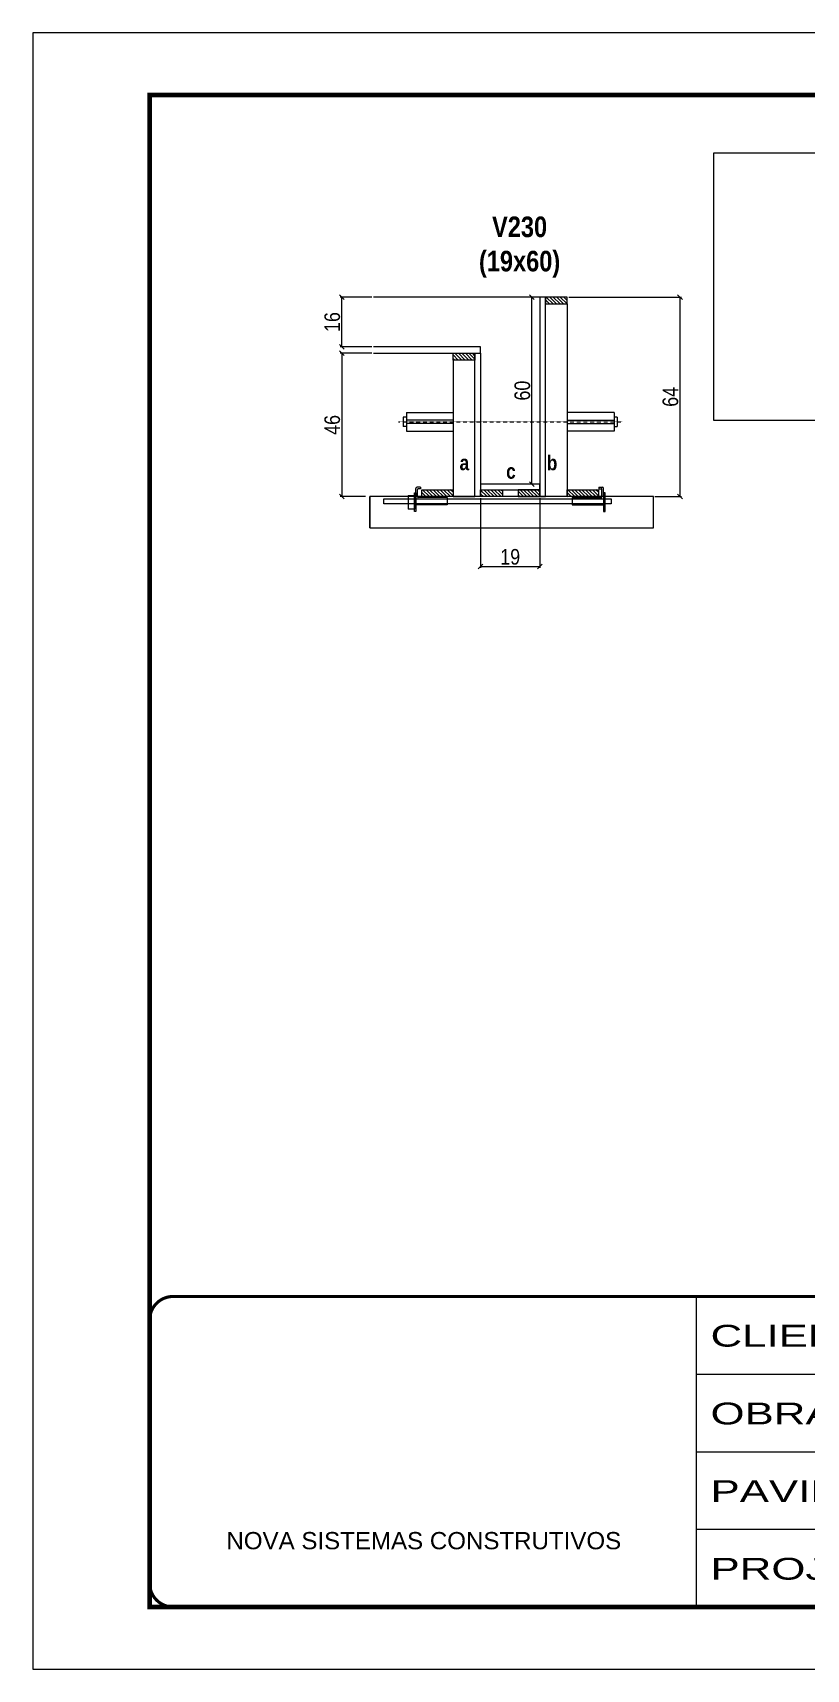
# Model space of a CAD drawing. Extents: x 2603 to 22413, y 1253 to 30260.
# Drawn here: x 2603 to 3099, y 17333 to 18383 of the extents above; entities that cross this region are included whole.
import ezdxf

# ---------------------------------------------------------------- set-up
doc = ezdxf.new("R2010")
doc.units = 0
for name, pattern in [('CONTINUO', [0]), ('DASHED', [0.75, 0.5, -0.25]), ('HIDDEN', [0.375, 0.25, -0.125])]:
    doc.linetypes.add(name, pattern=pattern)
for name, color, linetype in [('barrote', 251, 'Continuous'), ('COTA', 241, 'Continuous'), ('detalhes', 4, 'Continuous'), ('NOMENCLATURA', 7, 'Continuous'), ('Painéis', 200, 'Continuous'), ('presilha', 1, 'Continuous'), ('SARR_2.2x10', 60, 'Continuous'), ('SARR_2.2x7', 40, 'Continuous'), ('SARR_3.5x7', 81, 'Continuous'), ('TENSOR', 3, 'Continuous')]:
    doc.layers.add(name, color=color, linetype=linetype)
for name, color, linetype, lineweight in [('CONCRETO', 251, 'Continuous', 25), ('Folhas', 255, 'Continuous', 9), ('SARRAFO DE PRESSAO', 251, 'DASHED', 9), ('SCO-___-LAJ', 2, 'Continuous', 0)]:
    doc.layers.add(name, color=color, linetype=linetype, lineweight=lineweight)
doc.styles.add('ARIAL', font='arial.ttf')
doc.styles.add('COTA TECNICA 2X', font='techl___.ttf', dxfattribs={"height": 10})
doc.styles.add('TECNICA', font='techb___.ttf', dxfattribs={"height": 10})
doc.styles.add('Tecnologia', font='')
doc.styles.get('Tecnologia').set_extended_font_data('Forgotten Futurist')
doc.dimstyles.new('SECAO', dxfattribs={"dimscale": 0.333333, "dimtxt": 5, "dimasz": 9, "dimexe": 3, "dimexo": 3, "dimgap": 3, "dimtad": 1, "dimdec": 1, "dimlfac": 0.5, "dimzin": 12, "dimdsep": 46, "dimtxsty": 'COTA TECNICA 2X', "dimblk1": 'OBLIQUE', "dimblk2": 'OBLIQUE', "dimsah": 1, "dimcen": 0.9, "dimclrd": 4, "dimclre": 4, "dimclrt": 240, "dimadec": 1, "dimazin": 3, "dimtfac": 1, "dimtdec": 1, "dimtmove": 0, "dimatfit": 3, "dimfxl": 1, "dimtolj": 1, "dimtzin": 12, "dimarcsym": 0})

# ---------------------------------------------------------------- blocks, each defined once
blk = doc.blocks.new('9999999999')
at = {"color": 30, "linetype": 'CONTINUO'}
for p, q in [((98564.6, 34230.2), (98564.6, 34429.4)), ((98564.6, 34379.6), (99584, 34379.6)), ((98564.6, 34329.8), (99488, 34329.8)), ((98564.6, 34280), (99488, 34280))]:
    blk.add_line(p, q, dxfattribs=at)
at = {"color": 30, "linetype": 'CONTINUO', "const_width": 2}
blk.add_lwpolyline([(99584, 34230.2), (99584, 34414.4, 0.414214), (99569, 34429.4), (98229, 34429.4, 0.414214), (98214, 34414.4), (98214, 34245.2, 0.414214), (98229, 34230.2), (99584, 34230.2)], format="xyb", dxfattribs=at)
at = {"layer": 'Folhas'}
blk.add_lwpolyline([(98139, 34190.2), (99624, 34190.2), (99624, 35240.2), (98139, 35240.2)], close=True, dxfattribs=at)
at = {"layer": 'Folhas', "color": 30, "const_width": 3}
blk.add_lwpolyline([(98214, 34230.2), (99584, 34230.2), (99584, 35200.2), (98214, 35200.2)], close=True, dxfattribs=at)
at = {"color": 7, "linetype": 'Continuous', "ltscale": 5, "style": 'ARIAL'}
blk.add_text('NOVA SISTEMAS CONSTRUTIVOS', height=11.059, dxfattribs=at).set_placement((98263.2, 34267.2))
at = {"layer": 'Folhas', "color": 7, "style": 'Tecnologia', "width": 1.5}
for s, p in [('CLIENTE:', (98573.7, 34397.2)), ('OBRA:', (98573.7, 34347.3)), ('PAVIMENTO:', (98573.7, 34297.5)), ('PROJETO:', (98573.7, 34247.7))]:
    blk.add_text(s, height=14, dxfattribs=at).set_placement(p)
blk = doc.blocks.new('PRESILHA METÁLICA 1')
at = {"layer": 'presilha'}
for p, q in [((7.5, 10.6), (7.5, 19.9)), ((12, 21), (8.6, 21)), ((9, 11.6), (9, 18.9)), ((12, 19.5), (9.6, 19.5)), ((12, 21), (12, 19.5)), ((0, 13), (6, 13)), ((0, 13), (0, 0)), ((6, 0), (0, 0)), ((6, 15.5), (7.5, 15.5)), ((6, -2.5), (6, 15.5)), ((6, 13), (6, 0)), ((7.5, 15.5), (7.5, -2.5)), ((37.5, 4.1), (7.5, 4.1)), ((37.5, 11), (9.6, 11)), ((37.5, 11), (37.5, 4.1)), ((7.5, -2.5), (6, -2.5))]:
    blk.add_line(p, q, dxfattribs=at)
for centre, radius, start, end in [((8.6, 19.9), 1.14, 90, 180), ((9.6, 18.9), 0.57, 90, 180), ((9.6, 11.6), 0.57, 180, 270)]:
    blk.add_arc(centre, radius, start, end, dxfattribs=at)
blk = doc.blocks.new('PRESILHA METÁLICA 2')
at = {"layer": 'presilha'}
for p, q in [((-5.2, 23.5), (-5.2, 22)), ((-5.2, 23.5), (-1.9, 23.5)), ((-5.2, 22), (-2.8, 22)), ((-2.2, 14.1), (-2.2, 21.4)), ((0.8, 18), (-0.8, 18)), ((-0.8, 18), (-0.8, 0)), ((-0.8, 14.6), (-0.8, 22.4)), ((0.8, 0), (0.8, 18)), ((-30.8, 13.5), (-30.8, 6.6)), ((-30.8, 13.5), (-2.8, 13.5)), ((-30.8, 6.6), (-0.8, 6.6)), ((-0.8, 0), (0.8, 0))]:
    blk.add_line(p, q, dxfattribs=at)
for centre, radius, start, end in [((-2.8, 21.4), 0.57, 0, 90), ((-1.9, 22.4), 1.14, 0, 90), ((-2.8, 14.1), 0.57, 270, 0)]:
    blk.add_arc(centre, radius, start, end, dxfattribs=at)
blk = doc.blocks.new('_Oblique')
at = {"color": 0, "linetype": 'ByBlock', "lineweight": -2}
blk.add_line((-0.5, -0.5), (0.5, 0.5), dxfattribs=at)
blk = doc.blocks.new('*D403')
at = {"layer": 'COTA', "color": 4, "lineweight": -2, "transparency": 16777216}
for p, q in [((2820.5, 18177.8), (2800.2, 18177.8)), ((2801.2, 18177.8), (2801.2, 18085.8)), ((2816.4, 18085.8), (2800.2, 18085.8))]:
    blk.add_line(p, q, dxfattribs=at)
at = {"layer": 'Defpoints', "color": 0, "transparency": 16777216}
for p in [(2821.5, 18177.8), (2801.2, 18085.8), (2817.4, 18085.8)]:
    blk.add_point(p, dxfattribs=at)
at = {"layer": 'COTA', "color": 4, "lineweight": -2, "transparency": 16777216, "xscale": 3, "yscale": 3, "zscale": 3}
for p, rotation in [((2801.2, 18177.8), 90), ((2801.2, 18085.8), 270)]:
    blk.add_blockref('_Oblique', p, dxfattribs=dict(at, rotation=rotation))
at = {"layer": 'COTA', "color": 240, "transparency": 16777216, "insert": (2795.1, 18131.8), "char_height": 10, "attachment_point": 5, "rotation": 90, "style": 'COTA TECNICA 2X'}
blk.add_mtext('\\A1;46', dxfattribs=at)
blk = doc.blocks.new('*D404')
at = {"layer": 'COTA', "color": 4, "lineweight": -2, "transparency": 16777216}
for p, q in [((2820.5, 18213.8), (2800.2, 18213.8)), ((2801.2, 18181.8), (2801.2, 18213.8)), ((2820.5, 18181.8), (2800.2, 18181.8))]:
    blk.add_line(p, q, dxfattribs=at)
at = {"layer": 'Defpoints', "color": 0, "transparency": 16777216}
for p in [(2801.2, 18213.8), (2821.5, 18213.8), (2821.5, 18181.8)]:
    blk.add_point(p, dxfattribs=at)
at = {"layer": 'COTA', "color": 4, "lineweight": -2, "transparency": 16777216, "xscale": 3, "yscale": 3, "zscale": 3}
for p, rotation in [((2801.2, 18213.8), 90), ((2801.2, 18181.8), 270)]:
    blk.add_blockref('_Oblique', p, dxfattribs=dict(at, rotation=rotation))
at = {"layer": 'COTA', "color": 240, "transparency": 16777216, "insert": (2795.1, 18197.8), "char_height": 10, "attachment_point": 5, "rotation": 90, "style": 'COTA TECNICA 2X'}
blk.add_mtext('\\A1;16', dxfattribs=at)
blk = doc.blocks.new('*D405')
at = {"layer": 'COTA', "color": 4, "lineweight": -2, "transparency": 16777216}
for p, q in [((2946.8, 18213.8), (3019.1, 18213.8)), ((3018.1, 18213.8), (3018.1, 18085.8)), ((3002, 18085.8), (3019.1, 18085.8))]:
    blk.add_line(p, q, dxfattribs=at)
at = {"layer": 'Defpoints', "color": 0, "transparency": 16777216}
for p in [(2945.8, 18213.8), (3001, 18085.8), (3018.1, 18085.8)]:
    blk.add_point(p, dxfattribs=at)
at = {"layer": 'COTA', "color": 4, "lineweight": -2, "transparency": 16777216, "xscale": 3, "yscale": 3, "zscale": 3}
for p, rotation in [((3018.1, 18213.8), 90), ((3018.1, 18085.8), 270)]:
    blk.add_blockref('_Oblique', p, dxfattribs=dict(at, rotation=rotation))
at = {"layer": 'COTA', "color": 240, "transparency": 16777216, "insert": (3012, 18149.8), "char_height": 10, "attachment_point": 5, "rotation": 90, "style": 'COTA TECNICA 2X'}
blk.add_mtext('\\A1;64', dxfattribs=at)
blk = doc.blocks.new('*D2271')
at = {"layer": 'COTA', "color": 4, "lineweight": -2, "transparency": 16777216}
for p, q in [((2927.2, 18213.8), (2922.1, 18213.8)), ((2923.1, 18093.8), (2923.1, 18213.8)), ((2927.2, 18093.8), (2922.1, 18093.8))]:
    blk.add_line(p, q, dxfattribs=at)
at = {"layer": 'Defpoints', "color": 0, "transparency": 16777216}
for p in [(2923.1, 18213.8), (2928.2, 18213.8), (2928.2, 18093.8)]:
    blk.add_point(p, dxfattribs=at)
at = {"layer": 'COTA', "color": 4, "lineweight": -2, "transparency": 16777216, "xscale": 3, "yscale": 3, "zscale": 3}
for p, rotation in [((2923.1, 18213.8), 90), ((2923.1, 18093.8), 270)]:
    blk.add_blockref('_Oblique', p, dxfattribs=dict(at, rotation=rotation))
at = {"layer": 'COTA', "color": 240, "transparency": 16777216, "insert": (2917, 18153.8), "char_height": 10, "attachment_point": 5, "rotation": 90, "style": 'COTA TECNICA 2X'}
blk.add_mtext('\\A1;60', dxfattribs=at)
blk = doc.blocks.new('*D2272')
at = {"layer": 'COTA', "color": 4, "lineweight": -2, "transparency": 16777216}
for p, q in [((2890.2, 18084.8), (2890.2, 18040)), ((2928.2, 18084.8), (2928.2, 18040)), ((2890.2, 18041), (2928.2, 18041))]:
    blk.add_line(p, q, dxfattribs=at)
at = {"layer": 'Defpoints', "color": 0, "transparency": 16777216}
for p in [(2890.2, 18085.8), (2928.2, 18085.8), (2928.2, 18041)]:
    blk.add_point(p, dxfattribs=at)
at = {"layer": 'COTA', "color": 4, "lineweight": -2, "transparency": 16777216, "xscale": 3, "yscale": 3, "zscale": 3, "rotation": 180}
blk.add_blockref('_Oblique', (2890.2, 18041), dxfattribs=at)
at = {"layer": 'COTA', "color": 4, "lineweight": -2, "transparency": 16777216, "xscale": 3, "yscale": 3, "zscale": 3}
blk.add_blockref('_Oblique', (2928.2, 18041), dxfattribs=at)
at = {"layer": 'COTA', "color": 240, "transparency": 16777216, "insert": (2909.2, 18047.1), "char_height": 10, "attachment_point": 5, "style": 'COTA TECNICA 2X'}
blk.add_mtext('\\A1;19', dxfattribs=at)

msp = doc.modelspace()

# ---------------------------------------------------------------- hatches: boundary and pattern name
at = {"layer": 'SARR_2.2x10'}
h = msp.add_hatch(dxfattribs=at)
h.set_pattern_fill('ANSI31', color=256, scale=0.5, angle=90)
h.set_pattern_definition([(135, (36046.1566, -105426.3667), (-1.122532015, -1.122532015), [])])
h.paths.add_polyline_path([(2852.62, 18090.2), (2852.62, 18085.8), (2872.62, 18085.8), (2872.62, 18090.2)])
h = msp.add_hatch(dxfattribs=at)
h.set_pattern_fill('ANSI31', color=256, scale=0.5, angle=90)
h.set_pattern_definition([(135, (36139.3566, -105426.3667), (-1.122532015, -1.122532015), [])])
h.paths.add_polyline_path([(2945.82, 18090.2), (2945.82, 18085.8), (2965.82, 18085.8), (2965.82, 18090.2)])
at = {"layer": 'SARR_2.2x7'}
h = msp.add_hatch(dxfattribs=at)
h.set_pattern_fill('ANSI31', color=256, scale=0.5, angle=90)
h.set_pattern_definition([(135, (36040.1566, -105302.7667), (-1.122532015, -1.122532015), [])])
h.paths.add_polyline_path([(2931.82, 18213.8), (2931.82, 18209.4), (2945.82, 18209.4), (2945.82, 18213.8)])
h = msp.add_hatch(dxfattribs=at)
h.set_pattern_fill('ANSI31', color=256, scale=0.5, angle=90)
h.set_pattern_definition([(135, (36060.1566, -105338.7667), (-1.122532015, -1.122532015), [])])
h.paths.add_polyline_path([(2886.62, 18177.8), (2886.62, 18173.4), (2872.62, 18173.4), (2872.62, 18177.8)])
h = msp.add_hatch(dxfattribs=at)
h.set_pattern_fill('ANSI31', color=256, scale=0.5, angle=90)
h.set_pattern_definition([(135, (36125.7566, -105426.3667), (-1.122532015, -1.122532015), [])])
h.paths.add_polyline_path([(2904.22, 18085.8), (2904.22, 18090.2), (2890.22, 18090.2), (2890.22, 18085.8)])
h = msp.add_hatch(dxfattribs=at)
h.set_pattern_fill('ANSI31', color=256, scale=0.5, angle=90)
h.set_pattern_definition([(135, (36063.7566, -105426.3667), (-1.122532015, -1.122532015), [])])
h.paths.add_polyline_path([(2914.22, 18085.8), (2914.22, 18090.2), (2928.22, 18090.2), (2928.22, 18085.8)])

# ---------------------------------------------------------------- linework, layer by layer
at = {"ltscale": 3}
for p, q in [((2840.62, 18136.81), (2840.62, 18130.81)), ((2842.62, 18136.81), (2840.62, 18136.81)), ((2842.62, 18139.81), (2842.62, 18127.81)), ((2842.62, 18139.81), (2872.62, 18139.81)), ((2872.62, 18134.81), (2842.62, 18134.81)), ((2975.82, 18139.81), (2945.82, 18139.81)), ((2945.82, 18134.81), (2975.82, 18134.81)), ((2975.82, 18139.81), (2975.82, 18127.81)), ((2977.82, 18136.81), (2975.82, 18136.81)), ((2977.82, 18136.81), (2977.82, 18130.81)), ((2842.62, 18130.81), (2840.62, 18130.81)), ((2872.62, 18132.81), (2842.62, 18132.81)), ((2842.62, 18127.81), (2872.62, 18127.81)), ((2945.82, 18132.81), (2975.82, 18132.81)), ((2975.82, 18127.81), (2945.82, 18127.81)), ((2975.82, 18130.81), (2977.82, 18130.81))]:
    msp.add_line(p, q, dxfattribs=at)
at = {"layer": 'barrote'}
msp.add_lwpolyline([(2819.16, 18065.8), (3001.08, 18065.8), (3001.08, 18085.8), (2819.16, 18085.8)], close=True, dxfattribs=at)
at = {"layer": 'CONCRETO', "linetype": 'Continuous'}
msp.add_line((2928.22, 18213.8), (2821.52, 18213.8), dxfattribs=at)
at = {"layer": 'COTA'}
msp.add_lwpolyline([(3039.81, 18306.44), (3845.77, 18306.44), (3845.77, 18134.55), (3039.81, 18134.55)], close=True, dxfattribs=at)
at = {"layer": 'detalhes', "color": 250}
msp.add_line((2819.16, 18065.8), (2819.16, 18085.8), dxfattribs=at)
at = {"layer": 'Painéis', "linetype": 'Continuous'}
for points in [[(2931.82, 18085.8), (2931.82, 18213.8), (2928.22, 18213.8), (2928.22, 18085.8)], [(2886.62, 18085.8), (2886.62, 18177.8), (2890.22, 18177.8), (2890.22, 18085.8)], [(2928.22, 18093.8), (2890.22, 18093.8), (2890.22, 18090.2), (2928.22, 18090.2)]]:
    msp.add_lwpolyline(points, close=True, dxfattribs=at)
at = {"layer": 'Painéis', "linetype": 'Continuous', "elevation": 0}
msp.add_lwpolyline([(2821.52, 18177.8), (2890.22, 18177.8), (2890.22, 18181.8), (2821.52, 18181.8)], dxfattribs=at)
at = {"layer": 'SARR_2.2x10'}
for points in [[(2852.62, 18090.2), (2872.62, 18090.2), (2872.62, 18085.8), (2852.62, 18085.8)], [(2945.82, 18090.2), (2965.82, 18090.2), (2965.82, 18085.8), (2945.82, 18085.8)]]:
    msp.add_lwpolyline(points, close=True, dxfattribs=at)
at = {"layer": 'SARR_2.2x7', "elevation": 0}
for points in [[(2945.82, 18213.8), (2931.82, 18213.8), (2931.82, 18209.4), (2945.82, 18209.4)], [(2872.62, 18177.8), (2886.62, 18177.8), (2886.62, 18173.4), (2872.62, 18173.4)]]:
    msp.add_lwpolyline(points, close=True, dxfattribs=at)
at = {"layer": 'SARR_2.2x7'}
for points in [[(2890.22, 18090.2), (2904.22, 18090.2), (2904.22, 18085.8), (2890.22, 18085.8)], [(2928.22, 18090.2), (2914.22, 18090.2), (2914.22, 18085.8), (2928.22, 18085.8)]]:
    msp.add_lwpolyline(points, close=True, dxfattribs=at)
at = {"layer": 'SARR_3.5x7'}
for points in [[(2931.82, 18209.4), (2945.82, 18209.4), (2945.82, 18085.8), (2931.82, 18085.8)], [(2886.62, 18173.4), (2872.62, 18173.4), (2872.62, 18085.8), (2886.62, 18085.8)]]:
    msp.add_lwpolyline(points, close=True, dxfattribs=at)
at = {"layer": 'SCO-___-LAJ', "color": 1}
msp.add_lwpolyline([(2828.17, 18084.47), (2973.93, 18084.47), (2973.93, 18081.27), (2828.17, 18081.27)], close=True, dxfattribs=at)
at = {"layer": 'TENSOR', "linetype": 'HIDDEN', "ltscale": 0.5}
msp.add_line((2837.62, 18133.81), (2981.12, 18133.81), dxfattribs=at)

# ---------------------------------------------------------------- block references
at = {"layer": 'presilha', "xscale": 0.6666666666666666, "yscale": 0.6666666666666666, "zscale": 0.6666666666666666}
for name, p in [('PRESILHA METÁLICA 1', (2843.75, 18077.84)), ('PRESILHA METÁLICA 2', (2969.5, 18076.17))]:
    msp.add_blockref(name, p, dxfattribs=at)
at = {"layer": 'SARRAFO DE PRESSAO', "color": 6, "linetype": 'ByBlock'}
msp.add_blockref('9999999999', (-95536.01, -16856.78), dxfattribs=at)

# ---------------------------------------------------------------- texts
at = {"layer": 'detalhes', "style": 'TECNICA'}
for s, p in [('b', (2932.72, 18102.69)), ('a', (2876.74, 18102.7)), ('c', (2906.62, 18097.27))]:
    msp.add_text(s, height=9.6, dxfattribs=at).set_placement(p)
at = {"layer": 'NOMENCLATURA', "insert": (2915.22, 18265.5), "char_height": 13.2, "attachment_point": 2, "style": 'TECNICA'}
msp.add_mtext_dynamic_manual_height_columns('V230\\P(19x60)', width=300.2766, gutter_width=1, heights=[0], dxfattribs=at)

# ---------------------------------------------------------------- dimensions: what is measured, and where the dimension line sits
at = {"layer": 'COTA'}
for base, p1, p2, picture, middle in [((2801.17, 18213.8), (2821.52, 18181.8), (2821.52, 18213.8), '*D404', (2795.07, 18197.8)), ((2923.14, 18213.8), (2928.22, 18093.8), (2928.22, 18213.8), '*D2271', (2917.04, 18153.8)), ((3018.14, 18085.8, 0), (2945.82, 18213.8), (3001.03, 18085.8, 0), '*D405', (3012.03, 18149.8, 0)), ((2801.17, 18085.8, 0), (2821.52, 18177.8), (2817.4, 18085.8, 0), '*D403', (2795.07, 18131.8, 0))]:
    dim = msp.add_linear_dim(base=base, p1=p1, p2=p2, angle=90, dimstyle='SECAO', dxfattribs=at)
    dim.commit()
    dim.dimension.update_dxf_attribs({"geometry": picture, "text_midpoint": middle})
dim = msp.add_linear_dim(base=(2928.22, 18040.98), p1=(2890.22, 18085.8), p2=(2928.22, 18085.8), dimstyle='SECAO', dxfattribs=at)
dim.commit()
dim.dimension.update_dxf_attribs({"geometry": '*D2272', "text_midpoint": (2909.22, 18047.07)})

doc.saveas('drawing.dxf')
